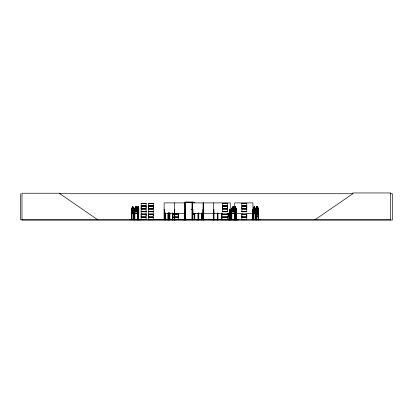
<?xml version="1.0" encoding="UTF-8"?>
<svg xmlns="http://www.w3.org/2000/svg" width="413" height="413" viewBox="0 0 413 413"><rect width="100%" height="100%" fill="white"/><g stroke="black" fill="none" stroke-linecap="round" stroke-linejoin="round"><path stroke-width="0.62" d="M141.163 216.897L141.163 215.689M141.163 208.617L141.163 207.409M146.078 215.689L146.078 214.476L141.158 214.476L141.158 216.897L146.083 216.897L146.083 214.476M146.078 207.409L146.078 206.201L141.158 206.201L141.158 208.617L146.083 208.617L146.083 206.201M148.329 216.897L148.329 214.476L153.254 214.476L153.249 216.897L148.329 216.897L148.334 215.689M148.329 208.617L148.329 206.201L153.254 206.201L153.249 208.617L148.329 208.617L148.334 207.409M153.249 215.689L153.249 214.476M153.249 207.409L153.249 206.201M178.669 215.689L178.669 214.476L173.749 214.476M222.53 208.617L222.53 206.201L227.455 206.201L227.449 208.617L222.53 208.617L222.535 207.409M227.449 207.409L227.449 206.201M241.853 216.897L241.853 214.476L246.773 214.476L246.767 216.897L241.853 216.897L241.858 215.689M241.853 208.617L241.853 206.201L246.773 206.201L246.767 208.617L241.853 208.617L241.858 207.409M246.767 215.689L246.767 214.476M246.767 207.409L246.767 206.201M194.131 213.134L194.1 214.053L193.826 214.053L194.569 213.407L195.912 213.407L193.826 214.053L195.39 213.366M196.17 219.814L200.031 219.602L183.326 219.793M196.221 219.618L200.026 219.608M138.613 213.268L138.608 208.049M146.083 211.564L141.107 211.492L146.083 211.441M141.143 219.814L141.158 217.383L146.083 217.383L146.083 219.716L141.132 219.726M148.313 219.814L153.254 219.721L153.254 217.383L148.329 217.383L148.329 219.716M235.678 208.049L236.236 208.524L236.029 213.268L231.832 213.268L231.445 211.983L231.874 213.227L236.055 213.227M133.337 213.268L133.595 211.983M255.115 213.268L255.337 208.503L255.146 208.049L254.687 208.049M255.373 211.983L255.151 213.268L253.592 213.268L253.432 211.983M258.13 213.268L258.388 211.983M132.976 208.044L133.254 210.94L132.934 211.977L132.341 211.977L132.021 210.94L132.021 208.524L132.341 208.09M132.945 208.57L132.341 208.524M132.919 208.049L133.389 208.044L131.855 208.09M133.389 208.044L133.606 208.555L133.332 208.049M232.793 219.814L238.203 219.814M236.381 219.814L236.36 209.298L236.086 209.298L236.071 219.819L236.391 219.437M129.827 219.623L140.554 219.819M133.182 219.814L133.234 211.771M133.27 219.788L133.332 219.437M194.316 219.788L194.296 214.042M251.734 219.623L260.169 219.623M258.073 219.814L258.177 219.437M165.98 219.788L162.433 219.608L176.434 219.788M172.717 219.618L172.82 213.01M258.28 213.227L258.584 211.977M258.646 211.983L258.301 213.268L256.148 213.268M258.264 216.175L258.584 214.879L258.584 208.524M137.575 208.049L137.431 219.819M137.617 208.049L137.55 219.819L137.586 213.01M258.032 208.653L257.764 208.529L257.423 209.706L256.881 208.565L257.294 210L256.907 211.564L257.433 210.284L257.991 211.544L257.562 210.005L257.98 208.565L257.681 208.09L258.125 208.524M212.272 219.788L214.734 219.819M212.282 219.618L214.729 219.602M214.714 219.618L212.282 219.768M229.148 214.889L228.709 216.175L227.537 216.175M165.985 219.623L162.428 219.618M168.308 219.793L168.277 213.01M234.527 219.623L234.811 208.049M225.735 219.793L225.694 219.437M201.085 219.788L205.509 219.623M202.091 219.618L202.019 213.098M231.729 219.793L231.734 219.437M231.894 219.623L228.632 219.819L231.894 219.768L231.853 219.437L231.394 219.437L231.394 219.819M168.886 219.799L168.927 219.437M256.989 212.901L256.437 214.471L257.191 213.191L257.986 214.445L257.371 212.912M131.685 219.819L131.897 208.049M131.886 213.268L131.897 208.09M256.447 211.983L256.607 213.268L256.654 208.049M137.932 208.09L137.694 211.492L138.087 210.284L138.469 211.544L138.174 210.005L138.438 208.498L137.932 208.524L137.932 210.94L138.35 210.94L138.35 208.493L138.081 209.706L137.736 208.498L137.71 210.94L137.932 211.977L138.35 211.977L138.572 208.524L138.36 206.753L137.875 206.753L137.89 208.09L137.916 206.753M137.353 210.94L136.791 211.977L135.748 211.977L135.185 210.94L135.185 208.524L135.748 208.09L135.748 206.794M227.857 214.879L228.482 213.846M234.527 210.94L233.903 211.977L232.736 211.977L232.111 210.94L232.111 208.524L232.736 208.09L232.736 206.794L233.913 206.794L233.913 208.09L234.527 208.524M255.926 208.529L256.205 208.09L258.311 208.09M256.101 210.955L255.807 211.415L256.132 210.955L256.793 210.997L256.328 211.425L256.328 213.846L256.793 214.879L257.655 214.879L258.12 212.638M254.062 208.09L253.742 208.524L253.742 219.788M134.922 208.049L134.566 208.508L134.943 208.049L135.707 208.049M231.486 219.788L231.456 208.508L231.853 208.049L232.705 208.049L232.705 206.753L233.959 206.753L233.944 208.049L235.178 208.049M231.456 208.508L231.874 208.09L236.055 208.09M194.704 213.438L194.1 214.053L195.457 213.366M232.86 219.793L238.131 219.793M258.156 219.793L258.192 209.298L258.708 209.298L258.708 219.819M192.634 214.641L194.533 213.263M314.882 219.819L352.795 193.728L352.795 192.959L390.703 192.959L390.703 219.819L20.65 219.819L20.65 193.728M191.456 209.69C192.009 208.802 190.558 209.716 191.539 209.603M224.786 219.793L238.115 219.602M241.837 211.441L246.778 211.539M241.853 219.716L241.858 217.383L246.773 217.383L246.773 219.716L241.837 219.814M59.41 193.728L352.991 193.728M390.414 193.728L392.35 193.728L392.35 220.041L21.982 220.041L21.982 193.232L59.895 193.232L59.895 193.728L97.804 219.819M194.786 202.85A292.884 23.484 -90 0 0 192.51 202.107L184.792 202.107L184.838 219.819M185.349 202.669L191.947 202.669M184.921 202.902L164.106 202.902L164.111 219.819M141.153 203.284L146.083 203.284M148.324 203.284L153.254 203.284M222.524 203.284L227.46 203.284M241.848 203.284L246.778 203.284M148.324 203.372L153.254 203.382L153.249 205.715L148.329 205.715L148.329 203.382M141.163 203.526L146.078 203.526M148.334 203.526L153.249 203.526M222.535 203.526L227.449 203.526M241.858 203.526L246.767 203.526M141.158 205.715L146.083 205.715L146.083 203.382L141.153 203.372L141.163 205.715M141.122 205.881L146.114 205.881M148.293 205.881L153.285 205.881M222.499 205.881L227.491 205.881M241.817 205.881L246.809 205.881M141.122 206.03L146.114 206.03M148.293 206.03L153.285 206.03M222.499 206.03L227.491 206.03M241.817 206.03L246.809 206.03M132.284 208.049L132.284 206.753L132.955 206.753L132.955 213.268M235.715 206.753L235.142 206.753L234.889 208.524L235.157 211.977L235.658 211.977L235.926 210.94L235.678 206.753M253.401 219.819L253.432 208.508L254.078 208.049L254.041 206.753L254.728 206.753L254.707 208.09M257.743 206.753L256.783 206.753L256.783 208.049M132.305 206.794L132.934 206.794M135.722 206.794L136.791 206.794M137.89 206.794L138.35 206.794M235.157 206.794L235.699 206.794M254.062 206.794L254.707 206.794M256.814 206.794L257.722 206.794M132.831 207.011L132.449 207.011L132.449 207.445L132.831 207.445M138.272 207.011L138.009 207.011L138.272 207.445M131.845 208.049L132.351 208.049M136.806 208.049L137.916 208.049M138.324 208.049L138.649 208.049M257.092 208.049L256.158 208.049L255.869 208.508L255.879 219.819L255.853 219.437L256.267 219.437M257.697 208.049L258.321 208.049L258.646 208.503L258.641 219.819M134.937 208.09L138.644 208.09M253.608 208.09L255.136 208.09M133.559 208.503L133.528 219.819L133.425 219.437M138.809 208.503L138.68 219.819M234.641 208.508L234.806 213.268M236.251 208.503L236.195 219.819M256.447 208.508L256.354 210.94M141.122 208.787L146.114 208.787M148.293 208.787L153.285 208.787M222.499 208.787L227.491 208.787M241.817 208.787L246.809 208.787M141.122 208.937L146.114 208.937M148.293 208.937L153.285 208.937M222.499 208.937L227.491 208.937M241.817 208.937L246.809 208.937M141.158 209.107L146.083 209.107L146.083 211.435L141.163 211.373M133.528 209.298L133.409 219.819M137.297 209.298L137.823 209.298M164.106 209.298L164.405 209.298M174.394 209.298L174.694 209.298M184.859 209.298L184.719 219.819M192.582 209.298L192.876 209.298L192.897 219.819L192.876 219.437M230.248 209.298L229.886 209.298L229.927 219.799M231.435 209.298L231.812 209.298L231.817 219.819M234.63 209.298L234.945 209.298M252.937 209.298L252.56 209.298L252.524 219.819M253.422 209.298L253.716 209.298M255.879 209.298L256.23 209.298L256.23 211.771M256.437 209.298L256.731 209.298M132.341 210.94L132.934 210.94M153.249 211.373L148.334 211.373L148.329 209.107L153.254 209.107L153.254 211.435L148.324 211.435M227.449 211.373L222.535 211.373L222.535 209.107L227.455 209.107L227.455 211.435L222.483 211.502L227.46 211.564M241.858 211.373L246.767 211.373L246.773 209.107L241.853 209.107L241.853 211.435L246.778 211.435M258.584 211.41L258.259 210.955M148.288 211.513L153.254 211.539M148.324 211.652L153.254 211.652L153.249 213.991L148.329 213.991L148.329 211.662M222.524 211.652L227.46 211.647M241.848 211.652L246.778 211.662M141.163 211.802L146.078 211.802M148.334 211.802L153.249 211.802M222.535 211.802L227.449 211.802M241.858 211.802L246.767 211.802M131.68 211.983L131.84 213.268L133.399 213.268L133.616 208.498M138.644 213.227L134.937 213.227L134.566 211.983L134.932 213.268L138.654 213.268M137.431 211.983L137.612 213.268M255.869 211.983L256.179 213.268M131.855 213.227L133.363 213.227M253.608 213.227L255.136 213.227M256.174 213.227L258.311 213.227M164.106 213.428L184.921 213.428M192.582 213.428L222.561 213.428M227.047 213.428L230.248 213.428M234.708 213.428L242.25 213.428M246.649 213.428L252.937 213.428M256.793 213.846L257.655 213.846L257.655 212.638M141.158 213.991L146.083 213.991L146.083 211.662L141.153 211.662L141.163 213.991M173.749 213.991L178.674 213.991M222.53 213.991L227.455 213.991M241.853 213.991L246.773 213.991M141.122 214.161L146.114 214.161M148.293 214.161L153.285 214.161M173.713 214.161L178.71 214.161M222.499 214.161L227.491 214.161M241.817 214.161L246.809 214.161M141.122 214.311L146.114 214.311M148.293 214.311L153.285 214.311M173.713 214.311L178.71 214.311M222.499 214.311L227.491 214.311M241.817 214.311L246.809 214.311M222.53 214.476L227.455 214.476M255.838 211.415L256.122 216.175L258.295 216.175L258.584 214.889M227.532 216.133L228.688 216.133L229.096 213.154M256.117 216.133L258.275 216.133M173.749 216.897L178.674 216.897L178.674 214.476M222.53 216.897L227.455 216.897M141.122 217.062L146.114 217.062M148.293 217.062L153.285 217.062M173.713 217.062L178.71 217.062M222.499 217.062L227.491 217.062M241.817 217.062L246.809 217.062M141.122 217.212L146.114 217.212M148.293 217.212L153.285 217.212M173.713 217.212L178.71 217.212M222.499 217.212L227.491 217.212M241.817 217.212L246.809 217.212M173.749 217.383L178.674 217.383L178.674 219.716L171.927 219.768L178.669 219.649M222.53 217.383L227.455 217.383L227.455 219.716L221.559 219.768L221.59 219.437M131.85 219.437L131.494 219.437L131.525 219.819L131.525 209.298L131.819 209.298L131.871 219.814M133.203 219.437L133.559 219.437M138.783 219.437L138.489 219.819L138.5 213.01M153.275 219.494L222.875 219.494M227.124 219.494L230.408 219.494L230.408 219.819M252.524 219.437L252.973 219.437M253.386 219.437L253.747 219.437M255.502 219.437L255.141 219.437L255.167 219.819L255.172 209.298L255.471 209.298L255.487 219.819M256.401 219.437L256.767 219.437M258.156 219.437L258.744 219.437M186.733 219.793L183.295 219.819M217.099 219.602L218.673 219.623L217.099 219.819M222.555 219.623L221.533 219.602L227.449 219.649M141.163 219.649L146.078 219.649M148.334 219.649L153.249 219.649M183.31 219.623L186.717 219.623M241.858 219.649L246.767 219.649M167.487 219.788L170.455 219.602L167.502 219.793M218.678 219.788L217.124 219.768L217.155 219.494M172.887 213.01L172.861 219.819L172.923 219.437M168.685 219.602L168.633 213.01M234.909 219.793L234.904 213.01M221.729 219.793L221.709 219.437M229.773 219.793L229.742 219.494M228.828 219.793L228.864 219.437M169.459 219.788L169.438 219.437M169.604 219.793L169.588 219.437M229.065 219.793L229.076 219.437M257.939 208.498L258.006 210.94L257.681 211.977L257.077 211.977L256.757 208.524L257.092 206.753M256.757 219.788L256.793 212.638M131.778 219.788L131.701 213.01M256.69 211.435L256.427 211.554M234.532 219.788L234.599 219.437L235.24 219.437L235.24 219.819M137.534 208.049L137.952 208.503M254.666 208.09L254.991 208.524L254.666 211.977L254.062 211.977L253.742 210.94M227.785 213.382C229.292 214.951 227.248 214.683 227.264 213.191M258.161 208.049L258.43 219.819M258.125 208.049L258.332 211.977M255.11 208.049L255.348 219.819M221.559 219.768L221.631 213.098M255.807 214.889L256.091 216.175M201.756 219.799L201.678 213.098L201.637 219.819M137.488 211.977L137.622 213.227M258.553 219.437L258.569 219.819M258.461 209.298L258.517 219.819M258.306 213.01L258.29 219.819M257.707 206.753L257.722 208.09M257.185 207.011L257.185 207.445L257.573 207.445L257.516 207.011L256.963 207.011L256.963 207.445M257.056 206.753L257.056 208.049M256.814 206.753L256.845 208.09L256.354 208.524L256.437 219.819M256.633 219.437L256.633 219.819M256.612 209.298L256.592 219.819M256.535 219.437L256.535 219.819M256.23 214.868L256.261 219.819M256.132 209.298L256.163 219.819M256.034 219.437L256.075 219.819M255.977 209.298L255.977 211.771M255.977 214.868L255.977 219.819M255.291 213.01L255.27 219.819M254.078 206.753L254.098 208.09M253.541 209.298L253.618 219.819M253.453 208.529L253.453 211.977M253.52 219.437L253.52 219.819M252.973 219.819L252.937 202.902L234.708 202.902L234.713 219.819M252.87 209.298L252.87 219.819M252.813 219.437L252.823 219.819M252.684 219.437L252.673 219.819M252.627 209.298L252.596 219.819M236.246 219.437L236.251 219.819M235.204 213.01L235.121 219.819M235.049 219.437L235.116 219.819M235.012 213.098L234.982 219.819M234.78 209.298L234.816 219.819M231.512 219.437L231.517 219.819M230.248 219.819L230.248 202.902L192.582 202.902L192.582 219.819M230.165 209.298L230.196 219.819M230.118 219.437L230.108 219.819M229.969 209.298L230.015 219.819M229.85 219.437L229.85 219.819M229.664 219.494L229.664 219.819M229.194 219.437L229.194 219.819L229.158 213.01M228.776 213.01L228.776 219.819L228.735 219.437M225.746 219.437L225.787 219.819M225.493 219.437L225.488 219.819L225.436 219.437M225.364 219.437L225.364 219.819M222.049 219.437L222.049 219.819M222.008 213.098L221.982 219.819M221.931 219.437L221.926 219.819M217.863 213.098L217.899 219.819M217.811 213.098L217.765 219.819M217.579 219.437L217.589 219.819M217.537 213.098L217.496 219.819L217.481 213.098M216.954 219.494L216.954 219.819M213.908 219.819L213.872 209.298L213.511 209.298L213.475 219.819M213.789 209.298L213.82 219.819M213.743 219.437L213.733 219.819M213.64 219.437L213.65 219.819M213.593 202.902L213.562 219.819M203.655 219.819L203.655 209.298L203.418 219.819M203.563 209.298L203.552 219.819M203.521 202.902L203.475 219.819M203.227 219.819L203.227 209.298L202.933 209.298L202.912 219.819M203.129 219.437L203.129 219.819M203.108 202.902L203.031 219.819M201.988 213.098L201.988 219.819M198.772 213.098L198.808 219.819M198.715 213.098L198.715 219.819M198.488 219.437L198.498 219.819M198.441 213.098L198.405 219.819M198.302 213.098L198.312 219.819M198.235 219.437L198.255 219.819M198.168 213.098L198.178 219.819M198.075 213.098L198.075 219.819M197.827 219.494L197.827 219.819M197.497 219.494L197.497 219.819M197.161 219.494L197.161 219.819M194.843 213.407L194.843 219.768M194.569 213.407L194.569 219.768M192.757 209.298L192.778 219.819M192.701 209.298L192.701 219.819M192.51 202.107L192.51 219.819M192.406 219.819L192.406 202.205L184.89 202.205L184.941 219.819M191.947 219.819L191.988 202.623L185.308 202.623L185.349 219.819M185.055 219.437L185.06 219.819M185.039 219.437L185.034 219.819M179.609 219.494L179.609 219.819M178.943 219.494L178.943 219.819M174.751 213.098L174.766 219.819M174.694 213.098L174.653 219.819M174.575 209.298L174.549 219.819M174.513 213.098L174.513 219.819M174.394 202.902L174.431 219.819M174.374 219.437L174.374 219.819M172.577 213.01L172.438 219.819M169.851 213.01L169.815 219.819M169.779 213.01L169.733 219.819L169.722 219.437M169.475 213.01L169.542 219.819M169.325 213.01L169.366 219.819M169.284 219.437L169.284 219.819M168.969 213.01L169.01 219.819M168.592 219.437L168.592 219.819M168.442 213.01L168.483 219.819L168.37 213.01M168.236 219.437L168.236 219.819M168.132 213.01L168.096 219.819M168.06 213.01L168.029 219.819M165.437 219.437L165.437 219.819M165.401 213.01L165.37 219.819M165.334 213.01L165.277 219.819M165.092 213.01L165.164 219.819M165.024 213.01L165.076 219.819M164.988 219.437L164.988 219.819M164.766 213.01L164.766 219.819L164.725 219.437M164.405 213.098L164.426 219.819M164.286 209.298L164.307 219.819M164.204 219.437L164.204 219.819M153.677 219.494L153.677 219.819M153.295 219.494L153.295 219.819M152.629 219.494L152.629 219.819M141.163 209.107L141.158 211.435M138.768 219.437L138.758 219.819M138.623 209.298L138.613 219.819M138.324 206.753L138.309 208.09M137.89 213.01L137.88 219.819L137.927 219.437L137.266 219.437L137.271 219.819M137.777 219.437L137.766 219.819M137.643 219.437L137.643 219.819M137.297 219.819L137.353 208.524L136.791 208.09L136.832 206.753L135.686 206.753L135.722 208.09M136.77 206.794L136.77 208.09M134.891 219.819L134.891 219.437L134.442 219.437L134.442 219.819M134.824 219.819L134.855 209.298L134.478 209.298L134.504 219.819M134.788 209.298L134.731 219.819M134.623 211.977L134.623 208.529L134.602 219.819M132.898 206.794L132.898 208.09M132.32 206.753L132.341 213.268M195.194 213.309A0.769 0.769 0 0 1 194.11 213.314M235.931 211.492L235.462 210.284L234.992 211.492L235.348 210L235.038 208.498L235.658 208.524L235.658 210.94L235.157 210.94L235.162 208.508L235.456 209.706L235.911 208.519L235.57 210.005L235.931 211.492M254.981 211.492L254.418 210.284L253.85 211.492L254.279 210L253.907 208.498L254.666 208.524L254.666 210.94L254.062 210.94L254.062 208.524L254.408 209.706L254.96 208.519L254.547 210.005L254.981 211.492M190.894 219.608L194.337 219.602L190.894 219.623M137.219 211.492L136.837 211.497L136.244 210.284C135.877 212.349 134.426 211.559 136.006 210C134.524 208.529 135.846 207.729 136.228 209.706C136.589 207.729 138.004 208.524 136.471 210.005L137.219 211.492M234.429 211.492L234.006 211.497L233.34 210.284C232.87 212.328 231.357 211.585 233.071 210C231.419 208.519 232.896 207.734 233.319 209.706C233.727 207.739 235.302 208.503 233.593 210.005L234.429 211.492M227.46 203.382L222.524 203.382L222.535 205.715L227.455 205.715L227.455 203.382M246.778 203.377L241.848 203.372L241.858 205.715L246.773 205.715L246.773 203.382M136.605 207.011L135.934 207.011L135.934 207.445L136.605 207.445L136.605 207.011M233.696 207.011L232.947 207.011L232.947 207.445L233.696 207.445L233.696 207.011M235.57 207.011L235.245 207.011L235.245 207.445L235.57 207.445L235.57 207.011M254.558 207.011L254.171 207.011L254.171 207.445L254.558 207.445L254.558 207.011M136.791 208.524L135.748 208.524L135.748 210.94L136.791 210.94L136.791 208.524M233.903 208.524L232.736 208.524L232.736 210.94L233.903 210.94L233.903 208.524M257.681 208.524L257.077 208.524L257.077 210.94L257.681 210.94L257.681 208.524"/></g></svg>
